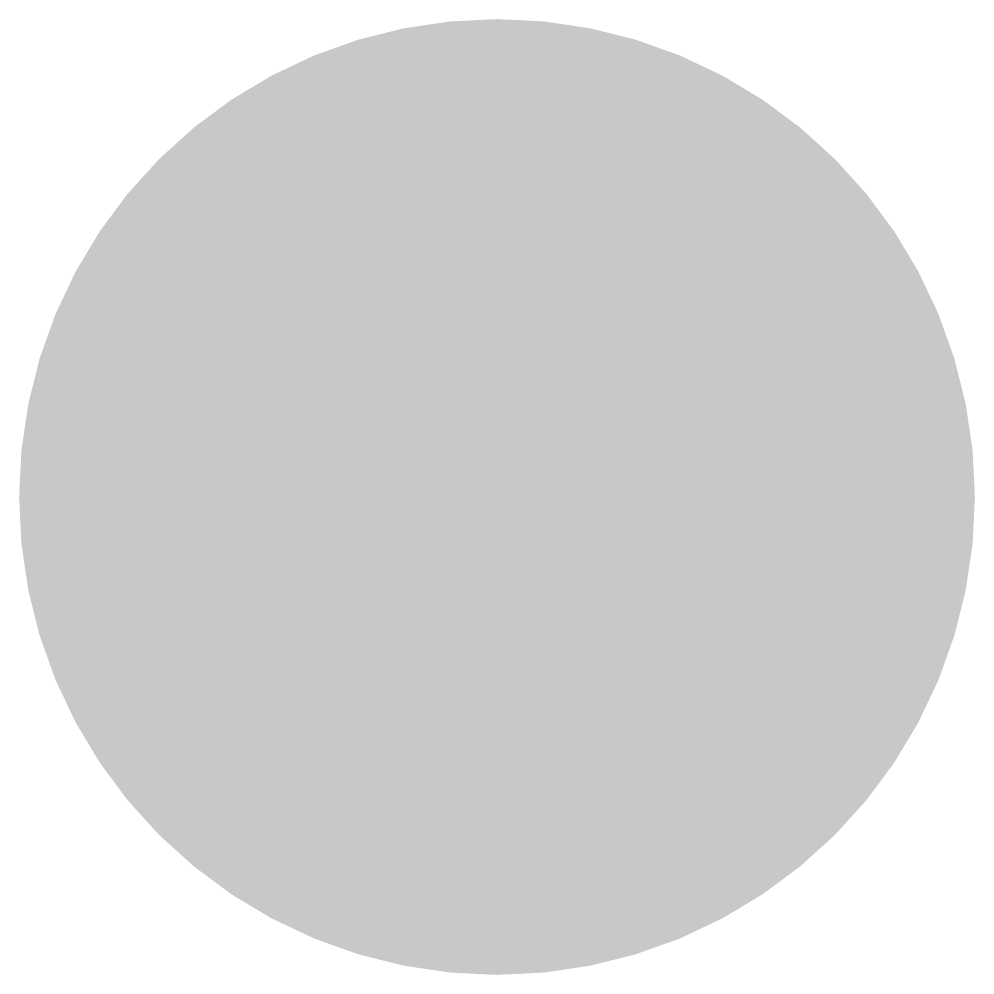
# Model space of a CAD drawing. Extents: x -0.05 to 2.05, y -1.05 to 1.05.
import ezdxf

# ---------------------------------------------------------------- set-up
doc = ezdxf.new("R2010")
doc.units = 0
doc.header["$MEASUREMENT"] = 0
doc.layers.get('0').update_dxf_attribs({"color": 6, "linetype": 'CONTINUOUS'})

msp = doc.modelspace()

# ---------------------------------------------------------------- hatches: boundary and pattern name
h = msp.add_hatch(color=255)
edge = h.paths.add_edge_path()
edge.add_arc((1, 0), 0.95, 45, 405)

# ---------------------------------------------------------------- linework, layer by layer
at = {"const_width": 0.1}
msp.add_lwpolyline([(0.2929, -0.7071, 1), (1.7071, 0.7071, 1), (0.2929, -0.7071, 1.93572)], format="xyb", dxfattribs=at)
for points in [[(1.7071, -0.7071), (0.2929, 0.7071)], [(0.2929, 0.7071), (0.3964, 0.3207)], [(0.2929, 0.7071), (0.6793, 0.6036)]]:
    msp.add_lwpolyline(points, dxfattribs=at)

doc.saveas('drawing.dxf')
